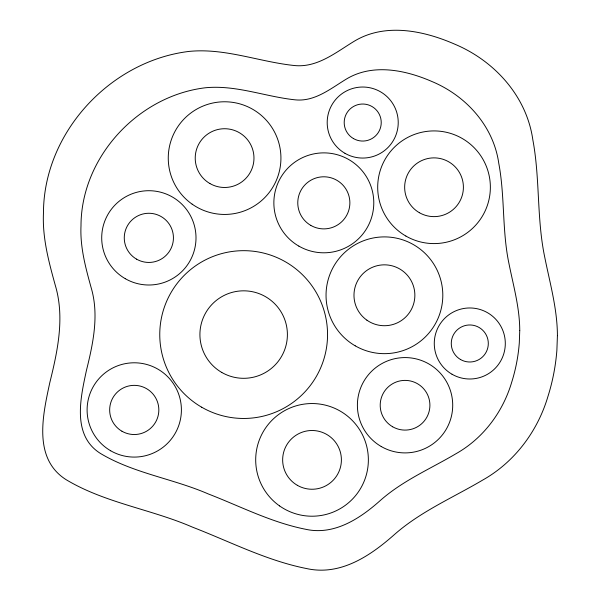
<?xml version="1.0" encoding="UTF-8"?>
<svg xmlns="http://www.w3.org/2000/svg" width="600" height="600" viewBox="0 0 600 600"><rect width="100%" height="100%" fill="white"/><g stroke="black" fill="none" stroke-linecap="round" stroke-linejoin="round"><path stroke-width="0.9" d="M519.75 330.442L519.3 342.892A175.71 175.71 0 0 1 511.688 382.275C502.853 412.132 483.143 438.487 455.835 453.803C430.275 468.908 402.495 480.743 380.085 500.685C359.88 518.678 334.14 535.567 305.73 529.29C271.627 522.548 240.472 506.393 208.275 493.935C172.995 478.605 133.597 473.332 100.35 453.39C71.752 435.33 80.535 397.957 86.4 370.582C93.082 343.56 99.285 314.985 91.11 287.528C85.545 267.397 80.002 246.9 81 225.803C81.06 157.297 137.865 95.918 205.298 87.78C235.942 84.735 265.072 96.675 295.14 99.833C314.52 101.873 330.202 88.942 345.697 79.477C372.075 63.052 405.24 69.87 432.03 81.562C466.072 95.82 493.522 126.067 498.772 163.32C504.99 196.41 501.998 230.49 508.942 263.49C513.368 285.653 519.683 307.673 519.75 330.442M557.415 335.663L556.882 350.243A205.822 205.822 0 0 1 547.965 396.375C537.623 431.347 514.53 462.225 482.543 480.165C452.603 497.857 420.06 511.717 393.817 535.088C369.915 556.14 340.245 576 306.712 568.582C266.767 560.685 230.272 541.763 192.555 527.175C151.222 509.213 105.075 503.04 66.135 479.685C32.633 458.52 42.915 414.75 49.793 382.68C57.615 351.03 64.883 317.55 55.312 285.397C48.787 261.817 42.3 237.795 43.463 213.083C43.53 132.84 110.078 60.945 189.067 51.412C224.962 47.843 259.087 61.83 294.3 65.52C317.01 67.912 335.377 52.77 353.528 41.678C384.428 22.44 423.278 30.435 454.658 44.13C494.535 60.832 526.688 96.255 532.845 139.89C540.12 178.657 536.618 218.58 544.748 257.228C549.938 283.192 557.34 308.985 557.415 335.663M279.593 505.935A56.332 56.332 0 0 0 368.138 464.94A56.332 56.332 0 0 0 288.36 408.757A56.332 56.332 0 0 0 279.593 505.935M297.337 485.31A29.37 29.37 0 0 0 341.4 459.877A29.37 29.37 0 0 0 297.337 434.438A29.37 29.37 0 0 0 297.337 485.31M344.955 153.3A35.513 35.513 0 0 0 398.228 122.542A35.513 35.513 0 0 0 344.955 91.785A35.513 35.513 0 0 0 344.955 153.3M353.452 138.578A18.518 18.518 0 0 0 381.233 122.542A18.518 18.518 0 0 0 353.452 106.507A18.518 18.518 0 0 0 353.452 138.578M201.712 407.22A83.887 83.887 0 0 0 327.548 334.567A83.887 83.887 0 0 0 201.712 261.915A83.887 83.887 0 0 0 201.712 407.22M221.79 372.45A43.74 43.74 0 0 0 287.4 334.567A43.74 43.74 0 0 0 221.79 296.685A43.74 43.74 0 0 0 221.79 372.45M192.157 204.165A56.332 56.332 0 0 0 280.702 163.17A56.332 56.332 0 0 0 200.925 106.988A56.332 56.332 0 0 0 192.157 204.165M209.91 183.54A29.37 29.37 0 0 0 253.972 158.108A29.37 29.37 0 0 0 209.91 132.667A29.37 29.37 0 0 0 209.91 183.54M125.28 278.692A47.152 47.152 0 0 0 196.005 237.855A47.152 47.152 0 0 0 125.28 197.025A47.152 47.152 0 0 0 125.28 278.692M136.56 259.147A24.585 24.585 0 0 0 173.438 237.855A24.585 24.585 0 0 0 136.56 216.562A24.585 24.585 0 0 0 136.56 259.147M298.837 246.105A49.965 49.965 0 0 0 373.785 202.837A49.965 49.965 0 0 0 298.837 159.57A49.965 49.965 0 0 0 298.837 246.105M310.793 225.397A26.055 26.055 0 0 0 349.875 202.837A26.055 26.055 0 0 0 310.793 180.278A26.055 26.055 0 0 0 310.793 225.397M355.23 345.84A58.387 58.387 0 0 0 442.808 295.275A58.387 58.387 0 0 0 355.23 244.718A58.387 58.387 0 0 0 355.23 345.84M366.892 320.168A30.443 30.443 0 0 0 414.743 298.013A30.443 30.443 0 0 0 371.632 267.653A30.443 30.443 0 0 0 366.892 320.168M405.862 236.04A56.332 56.332 0 0 0 490.365 187.252A56.332 56.332 0 0 0 405.862 138.465A56.332 56.332 0 0 0 405.862 236.04M419.34 212.685A29.37 29.37 0 0 0 463.403 187.252A29.37 29.37 0 0 0 419.34 161.812A29.37 29.37 0 0 0 419.34 212.685M381.225 446.513A47.655 47.655 0 0 0 452.715 405.24A47.655 47.655 0 0 0 381.225 363.968A47.655 47.655 0 0 0 381.225 446.513M392.632 426.765A24.848 24.848 0 0 0 429.908 405.24A24.848 24.848 0 0 0 392.632 383.722A24.848 24.848 0 0 0 392.632 426.765M452.033 374.243A35.513 35.513 0 0 0 505.305 343.485A35.513 35.513 0 0 0 452.033 312.728A35.513 35.513 0 0 0 452.033 374.243M460.53 359.52A18.518 18.518 0 0 0 488.31 343.485A18.518 18.518 0 0 0 460.53 327.45A18.518 18.518 0 0 0 460.53 359.52M110.677 450.772A47.152 47.152 0 0 0 181.403 409.942A47.152 47.152 0 0 0 110.677 369.105A47.152 47.152 0 0 0 110.677 450.772M121.958 431.235A24.585 24.585 0 0 0 158.835 409.942A24.585 24.585 0 0 0 121.958 388.65A24.585 24.585 0 0 0 121.958 431.235"/></g></svg>
